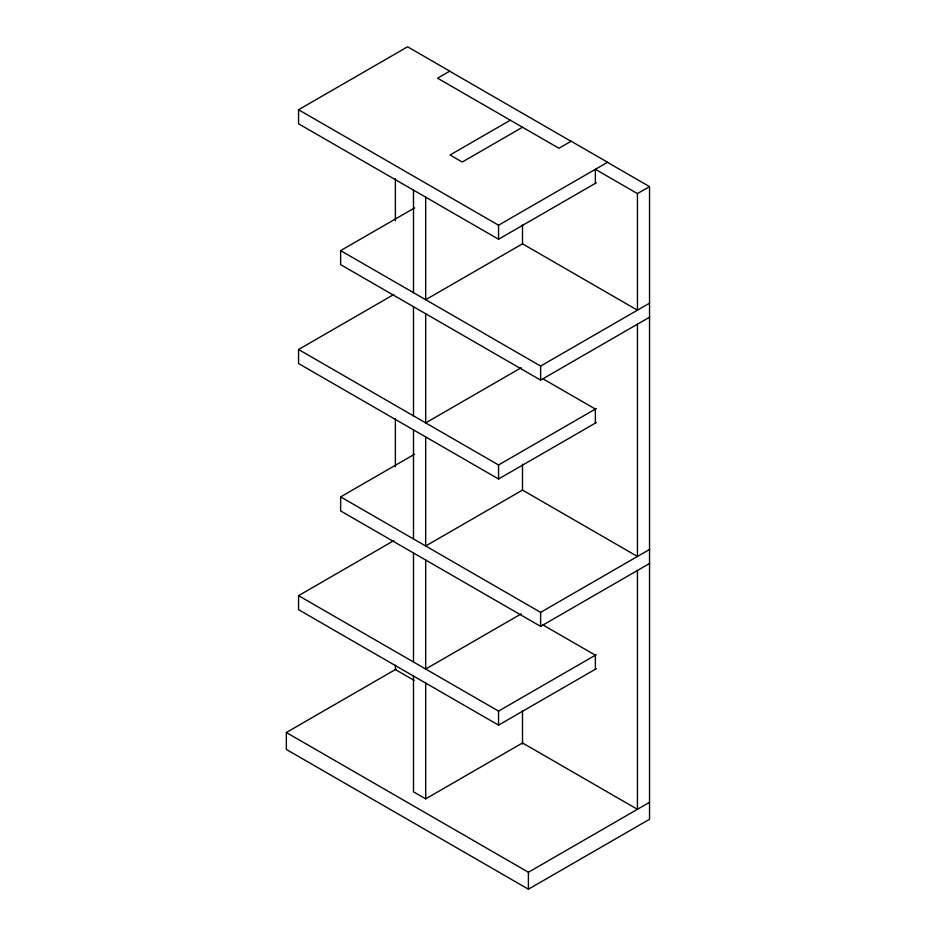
<?xml version="1.0" encoding="UTF-8"?>
<svg xmlns="http://www.w3.org/2000/svg" width="936" height="936" viewBox="0 0 936 936"><rect width="100%" height="100%" fill="white"/><g stroke="black" fill="none" stroke-linecap="round" stroke-linejoin="round"><path stroke-width="1.4" d="M298.561 109.746L407.593 46.8L449.76 71.148L437.557 78.191L558.944 148.274L571.147 141.231L607.581 162.267L498.549 225.213L298.561 109.746L298.561 123.786L498.549 239.242L596.302 182.801M510.319 120.206L450.052 155.002L462.244 162.033L522.51 127.249M649.654 317.152L540.622 380.11L340.634 264.642L340.634 250.614L414.578 207.921M596.302 422.557L498.549 478.998L298.561 363.531L298.561 349.502L393.799 294.512M595.366 183.339L595.366 169.311L637.439 193.6L637.439 310.179L522.51 243.816L425.681 299.719L425.681 197.18M637.439 193.6L649.537 186.615L649.537 819.269L528.407 889.2L286.346 749.443L286.346 732.502L396.127 669.135M521.247 367.719L425.681 422.896L425.681 313.747M340.634 250.614L540.622 366.07L649.654 303.124M649.654 563.437L540.622 626.383L340.634 510.927L340.634 496.887L414.578 454.206M298.561 349.502L498.549 464.97L596.302 408.529M596.302 668.702L498.549 725.131L298.561 609.675L298.561 595.647L393.799 540.645M521.247 613.864L425.681 669.041L425.681 560.032M340.634 496.887L540.622 612.355L649.654 549.409M298.561 595.647L498.549 711.103L596.302 654.662M413.49 676.026L413.49 791.821L425.681 798.853L522.51 742.95L637.439 809.312L637.439 570.48M286.346 732.502L528.407 872.258L649.537 802.327M449.654 71.206L571.03 141.289M607.464 162.326L649.537 186.615M542.611 378.6L595.366 409.067L595.366 423.095M542.611 624.745L595.366 655.2L595.366 669.228M414.121 680.378L395.378 669.556L395.378 665.215M637.439 324.207L637.439 556.452L522.51 490.09L425.681 545.992L425.681 436.925M540.622 366.07L540.622 380.11M540.622 612.355L540.622 626.383M528.407 872.258L528.407 889.2M522.51 225.026L522.51 243.816M522.51 464.197L522.51 490.347M522.51 710.798L522.51 744.015M498.549 225.213L498.549 239.242M498.549 464.97L498.549 478.998M498.549 711.103L498.549 725.131M425.681 683.069L425.681 798.853M413.49 190.137L413.49 292.675M413.49 306.715L413.49 415.865M413.49 429.893L413.49 538.96M413.49 552.989L413.49 661.998M395.378 178.554L395.378 220.791M395.378 418.579L395.378 466.748"/></g></svg>
